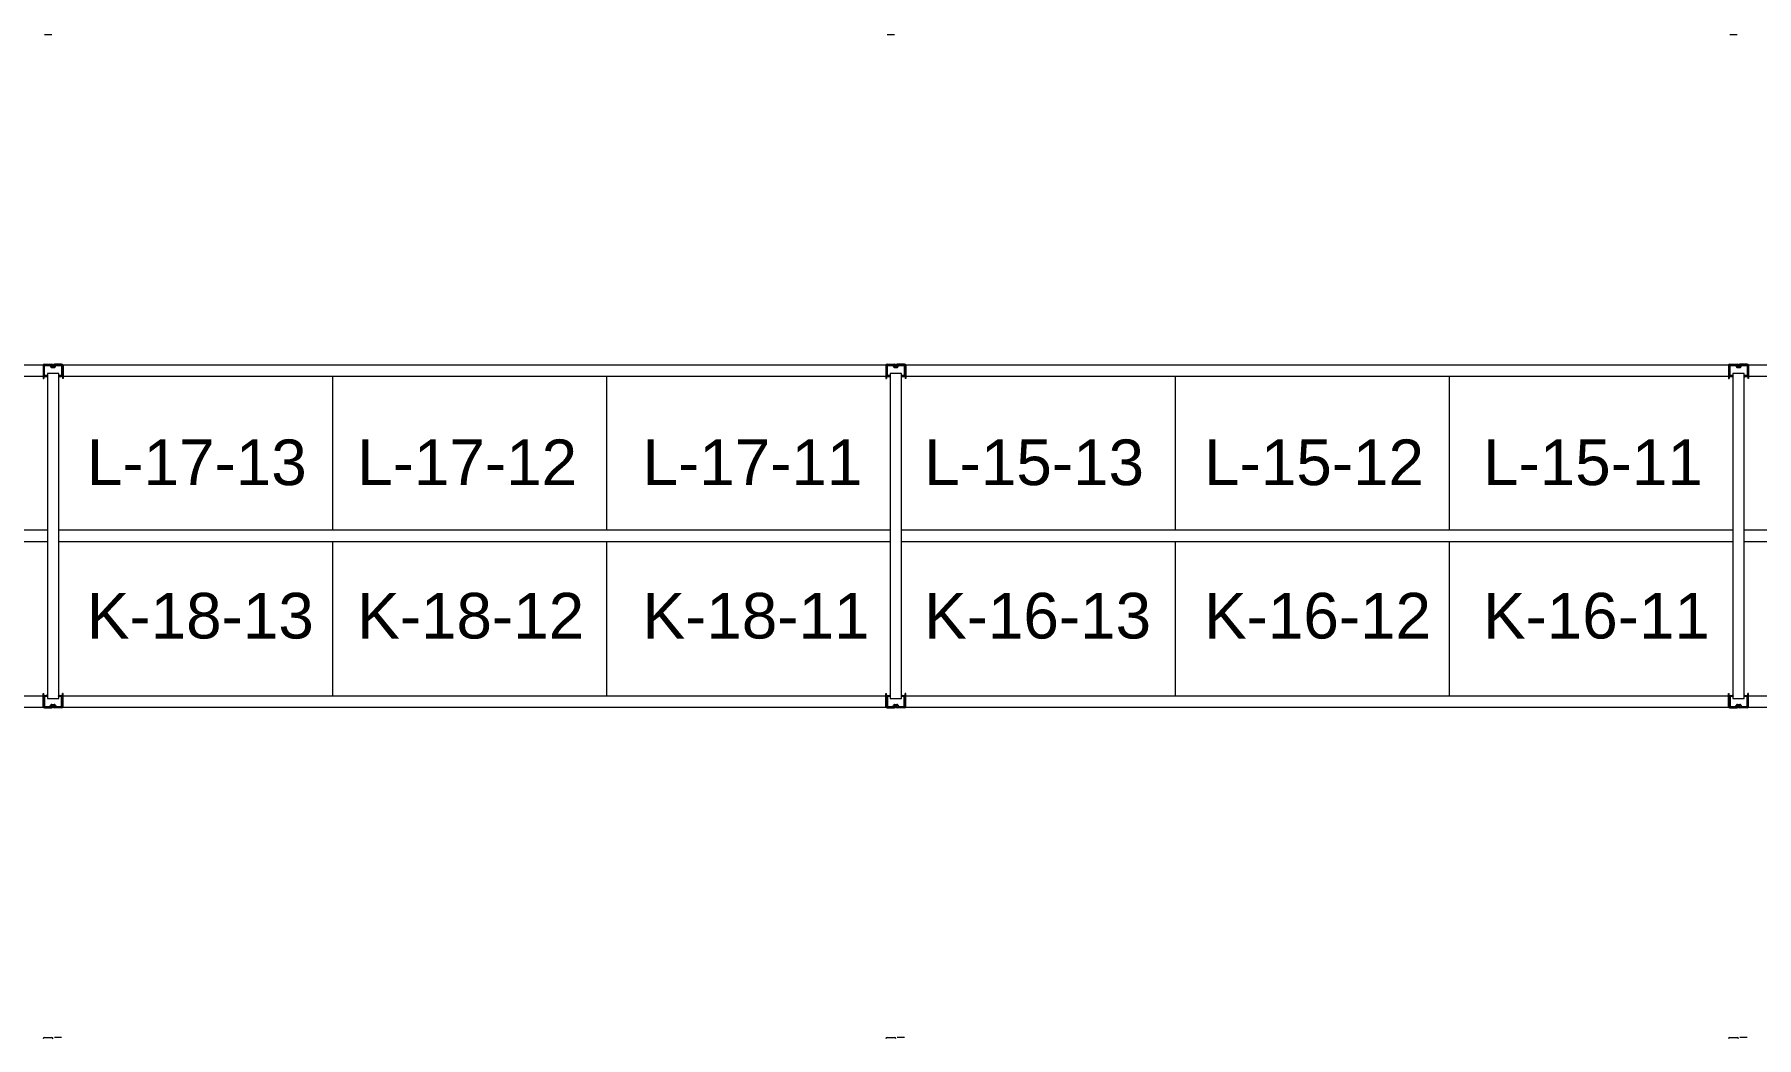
# Model space of a CAD drawing. Header units: inches. Extents: x 2743 to 10591, y -1604 to 5792.
# Drawn here: x 3416.1 to 3717.7, y 4518.1 to 4693.9 of the extents above; entities that cross this region are included whole.
import ezdxf

# ---------------------------------------------------------------- set-up
doc = ezdxf.new("R2010")
doc.units = ezdxf.units.IN
doc.header["$LTSCALE"] = 0.1875
doc.header["$MEASUREMENT"] = 0
for name, color, linetype, lineweight in [('22 Dimension', 7, 'Continuous', 5), ('32 Echelle', 160, 'Continuous', 15), ('33 Poutre', 30, 'Continuous', 15)]:
    doc.layers.add(name, color=color, linetype=linetype, lineweight=lineweight)
doc.styles.add('arial', font='')
doc.styles.get('arial').set_extended_font_data('Arial')

msp = doc.modelspace()

# ---------------------------------------------------------------- hatches: boundary and pattern name
at = {"layer": '32 Echelle'}
for points in [[(3418.33382, 4633.81503), (3418.33382, 4634.00253), (3418.14632, 4634.00253)], [(3418.33382, 4633.81503), (3418.33382, 4634.00253), (3418.14632, 4634.00253)], [(3420.33382, 4633.81503), (3420.33382, 4634.00253), (3420.52132, 4634.00253)], [(3420.33382, 4633.81503), (3420.33382, 4634.00253), (3420.52132, 4634.00253)], [(3565.95882, 4633.81503), (3565.95882, 4634.00253), (3565.77132, 4634.00253)], [(3565.95882, 4633.81503), (3565.95882, 4634.00253), (3565.77132, 4634.00253)], [(3567.95882, 4633.81503), (3567.95882, 4634.00253), (3568.14632, 4634.00253)], [(3567.95882, 4633.81503), (3567.95882, 4634.00253), (3568.14632, 4634.00253)], [(3713.58382, 4633.81503), (3713.58382, 4634.00253), (3713.39632, 4634.00253)], [(3713.58382, 4633.81503), (3713.58382, 4634.00253), (3713.39632, 4634.00253)], [(3715.58382, 4633.81503), (3715.58382, 4634.00253), (3715.77132, 4634.00253)], [(3715.58382, 4633.81503), (3715.58382, 4634.00253), (3715.77132, 4634.00253)], [(3418.33382, 4578.19003), (3418.33382, 4578.00253), (3418.14632, 4578.00253)], [(3418.33382, 4578.19003), (3418.33382, 4578.00253), (3418.14632, 4578.00253)], [(3420.33382, 4578.19003), (3420.33382, 4578.00253), (3420.52132, 4578.00253)], [(3420.33382, 4578.19003), (3420.33382, 4578.00253), (3420.52132, 4578.00253)], [(3565.95882, 4578.19003), (3565.95882, 4578.00253), (3565.77132, 4578.00253)], [(3565.95882, 4578.19003), (3565.95882, 4578.00253), (3565.77132, 4578.00253)], [(3567.95882, 4578.19003), (3567.95882, 4578.00253), (3568.14632, 4578.00253)], [(3567.95882, 4578.19003), (3567.95882, 4578.00253), (3568.14632, 4578.00253)], [(3713.58382, 4578.19003), (3713.58382, 4578.00253), (3713.39632, 4578.00253)], [(3713.58382, 4578.19003), (3713.58382, 4578.00253), (3713.39632, 4578.00253)], [(3715.58382, 4578.19003), (3715.58382, 4578.00253), (3715.77132, 4578.00253)], [(3715.58382, 4578.19003), (3715.58382, 4578.00253), (3715.77132, 4578.00253)]]:
    msp.add_hatch(color=256, dxfattribs=at).paths.add_polyline_path(points)

# ---------------------------------------------------------------- linework, layer by layer
at = {"layer": '22 Dimension'}
for p, q in [((3468.33382, 4607.00253), (3468.33382, 4634.00253)), ((3516.33382, 4607.00253), (3516.33382, 4634.00253)), ((3615.95882, 4607.00253), (3615.95882, 4634.00253)), ((3663.95882, 4607.00253), (3663.95882, 4634.00253)), ((3418.33382, 4607.00253), (3272.70882, 4607.00253)), ((3565.95882, 4607.00253), (3420.33382, 4607.00253)), ((3713.58382, 4607.00253), (3567.95882, 4607.00253)), ((3861.20882, 4607.00253), (3715.58382, 4607.00253)), ((3418.33382, 4605.00253), (3272.70882, 4605.00253)), ((3565.95882, 4605.00253), (3420.33382, 4605.00253)), ((3468.33382, 4578.00253), (3468.33382, 4605.00253)), ((3516.33382, 4578.00253), (3516.33382, 4605.00253)), ((3713.58382, 4605.00253), (3567.95882, 4605.00253)), ((3615.95882, 4578.00253), (3615.95882, 4605.00253)), ((3663.95882, 4578.00253), (3663.95882, 4605.00253)), ((3861.20882, 4605.00253), (3715.58382, 4605.00253))]:
    msp.add_line(p, q, dxfattribs=at)
at = {"layer": '32 Echelle', "linetype": 'Continuous', "lineweight": 25}
for p, q in [((3417.70886, 4635.81878), (3417.70886, 4634.18628)), ((3417.70886, 4635.81878), (3417.70886, 4634.18628)), ((3417.79886, 4634.18628), (3417.79886, 4635.81878)), ((3417.79886, 4634.18628), (3417.79886, 4635.81878)), ((3418.82145, 4636.00253), (3417.89261, 4636.00253)), ((3418.82145, 4636.00253), (3417.89261, 4636.00253)), ((3417.89261, 4635.91253), (3418.82145, 4635.91253)), ((3417.89261, 4635.91253), (3418.82145, 4635.91253)), ((3418.30886, 4634.09253), (3417.89261, 4634.09253)), ((3418.30886, 4634.09253), (3417.89261, 4634.09253)), ((3417.89261, 4634.00253), (3418.30886, 4634.00253)), ((3417.89261, 4634.00253), (3418.30886, 4634.00253)), ((3418.30886, 4634.00253), (3418.30886, 4634.09253)), ((3418.30886, 4634.00253), (3418.30886, 4634.09253)), ((3418.9111, 4635.84619), (3418.95501, 4635.70256)), ((3418.9111, 4635.84619), (3418.95501, 4635.70256)), ((3419.04108, 4635.72887), (3418.99717, 4635.8725)), ((3419.04108, 4635.72887), (3418.99717, 4635.8725)), ((3419.5369, 4635.66253), (3419.13073, 4635.66253)), ((3419.5369, 4635.66253), (3419.13073, 4635.66253)), ((3419.13073, 4635.57253), (3419.5369, 4635.57253)), ((3419.13073, 4635.57253), (3419.5369, 4635.57253)), ((3419.67047, 4635.8725), (3419.62655, 4635.72887)), ((3419.67047, 4635.8725), (3419.62655, 4635.72887)), ((3419.71262, 4635.70256), (3419.75653, 4635.84619)), ((3419.71262, 4635.70256), (3419.75653, 4635.84619)), ((3420.77502, 4636.00253), (3419.84619, 4636.00253)), ((3420.77502, 4636.00253), (3419.84619, 4636.00253)), ((3419.84619, 4635.91253), (3420.77502, 4635.91253)), ((3419.84619, 4635.91253), (3420.77502, 4635.91253)), ((3420.77502, 4634.09253), (3420.35877, 4634.09253)), ((3420.35877, 4634.09253), (3420.35877, 4634.00253)), ((3420.77502, 4634.09253), (3420.35877, 4634.09253)), ((3420.35877, 4634.09253), (3420.35877, 4634.00253)), ((3420.35877, 4634.00253), (3420.77502, 4634.00253)), ((3420.35877, 4634.00253), (3420.77502, 4634.00253)), ((3420.86877, 4635.81878), (3420.86877, 4634.18628)), ((3420.86877, 4635.81878), (3420.86877, 4634.18628)), ((3420.95877, 4634.18628), (3420.95877, 4635.81878)), ((3420.95877, 4634.18628), (3420.95877, 4635.81878)), ((3565.33386, 4635.81878), (3565.33386, 4634.18628)), ((3565.33386, 4635.81878), (3565.33386, 4634.18628)), ((3565.42386, 4634.18628), (3565.42386, 4635.81878)), ((3565.42386, 4634.18628), (3565.42386, 4635.81878)), ((3566.44645, 4636.00253), (3565.51761, 4636.00253)), ((3566.44645, 4636.00253), (3565.51761, 4636.00253)), ((3565.51761, 4635.91253), (3566.44645, 4635.91253)), ((3565.51761, 4635.91253), (3566.44645, 4635.91253)), ((3565.93386, 4634.09253), (3565.51761, 4634.09253)), ((3565.93386, 4634.09253), (3565.51761, 4634.09253)), ((3565.51761, 4634.00253), (3565.93386, 4634.00253)), ((3565.51761, 4634.00253), (3565.93386, 4634.00253)), ((3565.93386, 4634.00253), (3565.93386, 4634.09253)), ((3565.93386, 4634.00253), (3565.93386, 4634.09253)), ((3566.5361, 4635.84619), (3566.58001, 4635.70256)), ((3566.5361, 4635.84619), (3566.58001, 4635.70256)), ((3566.66608, 4635.72887), (3566.62217, 4635.8725)), ((3566.66608, 4635.72887), (3566.62217, 4635.8725)), ((3567.1619, 4635.66253), (3566.75573, 4635.66253)), ((3567.1619, 4635.66253), (3566.75573, 4635.66253)), ((3566.75573, 4635.57253), (3567.1619, 4635.57253)), ((3566.75573, 4635.57253), (3567.1619, 4635.57253)), ((3567.29547, 4635.8725), (3567.25155, 4635.72887)), ((3567.29547, 4635.8725), (3567.25155, 4635.72887)), ((3567.33762, 4635.70256), (3567.38153, 4635.84619)), ((3567.33762, 4635.70256), (3567.38153, 4635.84619)), ((3568.40002, 4636.00253), (3567.47119, 4636.00253)), ((3568.40002, 4636.00253), (3567.47119, 4636.00253)), ((3567.47119, 4635.91253), (3568.40002, 4635.91253)), ((3567.47119, 4635.91253), (3568.40002, 4635.91253)), ((3568.40002, 4634.09253), (3567.98377, 4634.09253)), ((3567.98377, 4634.09253), (3567.98377, 4634.00253)), ((3568.40002, 4634.09253), (3567.98377, 4634.09253)), ((3567.98377, 4634.09253), (3567.98377, 4634.00253)), ((3567.98377, 4634.00253), (3568.40002, 4634.00253)), ((3567.98377, 4634.00253), (3568.40002, 4634.00253)), ((3568.49377, 4635.81878), (3568.49377, 4634.18628)), ((3568.49377, 4635.81878), (3568.49377, 4634.18628)), ((3568.58377, 4634.18628), (3568.58377, 4635.81878)), ((3568.58377, 4634.18628), (3568.58377, 4635.81878)), ((3712.95886, 4635.81878), (3712.95886, 4634.18628)), ((3712.95886, 4635.81878), (3712.95886, 4634.18628)), ((3713.04886, 4634.18628), (3713.04886, 4635.81878)), ((3713.04886, 4634.18628), (3713.04886, 4635.81878)), ((3714.07145, 4636.00253), (3713.14261, 4636.00253)), ((3714.07145, 4636.00253), (3713.14261, 4636.00253)), ((3713.14261, 4635.91253), (3714.07145, 4635.91253)), ((3713.14261, 4635.91253), (3714.07145, 4635.91253)), ((3713.55886, 4634.09253), (3713.14261, 4634.09253)), ((3713.55886, 4634.09253), (3713.14261, 4634.09253)), ((3713.14261, 4634.00253), (3713.55886, 4634.00253)), ((3713.14261, 4634.00253), (3713.55886, 4634.00253)), ((3713.55886, 4634.00253), (3713.55886, 4634.09253)), ((3713.55886, 4634.00253), (3713.55886, 4634.09253)), ((3714.1611, 4635.84619), (3714.20501, 4635.70256)), ((3714.1611, 4635.84619), (3714.20501, 4635.70256)), ((3714.29108, 4635.72887), (3714.24717, 4635.8725)), ((3714.29108, 4635.72887), (3714.24717, 4635.8725)), ((3714.7869, 4635.66253), (3714.38073, 4635.66253)), ((3714.7869, 4635.66253), (3714.38073, 4635.66253)), ((3714.38073, 4635.57253), (3714.7869, 4635.57253)), ((3714.38073, 4635.57253), (3714.7869, 4635.57253)), ((3714.92047, 4635.8725), (3714.87655, 4635.72887)), ((3714.92047, 4635.8725), (3714.87655, 4635.72887)), ((3714.96262, 4635.70256), (3715.00653, 4635.84619)), ((3714.96262, 4635.70256), (3715.00653, 4635.84619)), ((3716.02502, 4636.00253), (3715.09619, 4636.00253)), ((3716.02502, 4636.00253), (3715.09619, 4636.00253)), ((3715.09619, 4635.91253), (3716.02502, 4635.91253)), ((3715.09619, 4635.91253), (3716.02502, 4635.91253)), ((3716.02502, 4634.09253), (3715.60877, 4634.09253)), ((3715.60877, 4634.09253), (3715.60877, 4634.00253)), ((3716.02502, 4634.09253), (3715.60877, 4634.09253)), ((3715.60877, 4634.09253), (3715.60877, 4634.00253)), ((3715.60877, 4634.00253), (3716.02502, 4634.00253)), ((3715.60877, 4634.00253), (3716.02502, 4634.00253)), ((3716.11877, 4635.81878), (3716.11877, 4634.18628)), ((3716.11877, 4635.81878), (3716.11877, 4634.18628)), ((3716.20877, 4634.18628), (3716.20877, 4635.81878)), ((3716.20877, 4634.18628), (3716.20877, 4635.81878)), ((3417.70886, 4576.18628), (3417.70886, 4577.81878)), ((3417.70886, 4576.18628), (3417.70886, 4577.81878)), ((3417.79886, 4577.81878), (3417.79886, 4576.18628)), ((3417.79886, 4577.81878), (3417.79886, 4576.18628)), ((3417.89261, 4578.00253), (3418.30886, 4578.00253)), ((3417.89261, 4578.00253), (3418.30886, 4578.00253)), ((3418.30886, 4577.91253), (3417.89261, 4577.91253)), ((3418.30886, 4577.91253), (3417.89261, 4577.91253)), ((3418.30886, 4578.00253), (3418.30886, 4577.91253)), ((3418.30886, 4578.00253), (3418.30886, 4577.91253)), ((3418.9111, 4576.15887), (3418.95501, 4576.3025)), ((3418.9111, 4576.15887), (3418.95501, 4576.3025)), ((3419.04108, 4576.27619), (3418.99717, 4576.13256)), ((3419.04108, 4576.27619), (3418.99717, 4576.13256)), ((3419.13073, 4576.43253), (3419.5369, 4576.43253)), ((3419.13073, 4576.43253), (3419.5369, 4576.43253)), ((3419.5369, 4576.34253), (3419.13073, 4576.34253)), ((3419.5369, 4576.34253), (3419.13073, 4576.34253)), ((3419.67047, 4576.13256), (3419.62655, 4576.27619)), ((3419.67047, 4576.13256), (3419.62655, 4576.27619)), ((3419.71262, 4576.3025), (3419.75653, 4576.15887)), ((3419.71262, 4576.3025), (3419.75653, 4576.15887)), ((3420.35877, 4578.00253), (3420.77502, 4578.00253)), ((3420.35877, 4577.91253), (3420.35877, 4578.00253)), ((3420.35877, 4578.00253), (3420.77502, 4578.00253)), ((3420.35877, 4577.91253), (3420.35877, 4578.00253)), ((3420.77502, 4577.91253), (3420.35877, 4577.91253)), ((3420.77502, 4577.91253), (3420.35877, 4577.91253)), ((3420.86877, 4576.18628), (3420.86877, 4577.81878)), ((3420.86877, 4576.18628), (3420.86877, 4577.81878)), ((3420.95877, 4577.81878), (3420.95877, 4576.18628)), ((3420.95877, 4577.81878), (3420.95877, 4576.18628)), ((3565.33386, 4576.18628), (3565.33386, 4577.81878)), ((3565.33386, 4576.18628), (3565.33386, 4577.81878)), ((3565.42386, 4577.81878), (3565.42386, 4576.18628)), ((3565.42386, 4577.81878), (3565.42386, 4576.18628)), ((3565.51761, 4578.00253), (3565.93386, 4578.00253)), ((3565.51761, 4578.00253), (3565.93386, 4578.00253)), ((3565.93386, 4577.91253), (3565.51761, 4577.91253)), ((3565.93386, 4577.91253), (3565.51761, 4577.91253)), ((3565.93386, 4578.00253), (3565.93386, 4577.91253)), ((3565.93386, 4578.00253), (3565.93386, 4577.91253)), ((3566.5361, 4576.15887), (3566.58001, 4576.3025)), ((3566.5361, 4576.15887), (3566.58001, 4576.3025)), ((3566.66608, 4576.27619), (3566.62217, 4576.13256)), ((3566.66608, 4576.27619), (3566.62217, 4576.13256)), ((3566.75573, 4576.43253), (3567.1619, 4576.43253)), ((3566.75573, 4576.43253), (3567.1619, 4576.43253)), ((3567.1619, 4576.34253), (3566.75573, 4576.34253)), ((3567.1619, 4576.34253), (3566.75573, 4576.34253)), ((3567.29547, 4576.13256), (3567.25155, 4576.27619)), ((3567.29547, 4576.13256), (3567.25155, 4576.27619)), ((3567.33762, 4576.3025), (3567.38153, 4576.15887)), ((3567.33762, 4576.3025), (3567.38153, 4576.15887)), ((3567.98377, 4578.00253), (3568.40002, 4578.00253)), ((3567.98377, 4577.91253), (3567.98377, 4578.00253)), ((3567.98377, 4578.00253), (3568.40002, 4578.00253)), ((3567.98377, 4577.91253), (3567.98377, 4578.00253)), ((3568.40002, 4577.91253), (3567.98377, 4577.91253)), ((3568.40002, 4577.91253), (3567.98377, 4577.91253)), ((3568.49377, 4576.18628), (3568.49377, 4577.81878)), ((3568.49377, 4576.18628), (3568.49377, 4577.81878)), ((3568.58377, 4577.81878), (3568.58377, 4576.18628)), ((3568.58377, 4577.81878), (3568.58377, 4576.18628)), ((3712.95886, 4576.18628), (3712.95886, 4577.81878)), ((3712.95886, 4576.18628), (3712.95886, 4577.81878)), ((3713.04886, 4577.81878), (3713.04886, 4576.18628)), ((3713.04886, 4577.81878), (3713.04886, 4576.18628)), ((3713.14261, 4578.00253), (3713.55886, 4578.00253)), ((3713.14261, 4578.00253), (3713.55886, 4578.00253)), ((3713.55886, 4577.91253), (3713.14261, 4577.91253)), ((3713.55886, 4577.91253), (3713.14261, 4577.91253)), ((3713.55886, 4578.00253), (3713.55886, 4577.91253)), ((3713.55886, 4578.00253), (3713.55886, 4577.91253)), ((3714.1611, 4576.15887), (3714.20501, 4576.3025)), ((3714.1611, 4576.15887), (3714.20501, 4576.3025)), ((3714.29108, 4576.27619), (3714.24717, 4576.13256)), ((3714.29108, 4576.27619), (3714.24717, 4576.13256)), ((3714.38073, 4576.43253), (3714.7869, 4576.43253)), ((3714.38073, 4576.43253), (3714.7869, 4576.43253)), ((3714.7869, 4576.34253), (3714.38073, 4576.34253)), ((3714.7869, 4576.34253), (3714.38073, 4576.34253)), ((3714.92047, 4576.13256), (3714.87655, 4576.27619)), ((3714.92047, 4576.13256), (3714.87655, 4576.27619)), ((3714.96262, 4576.3025), (3715.00653, 4576.15887)), ((3714.96262, 4576.3025), (3715.00653, 4576.15887)), ((3715.60877, 4578.00253), (3716.02502, 4578.00253)), ((3715.60877, 4577.91253), (3715.60877, 4578.00253)), ((3715.60877, 4578.00253), (3716.02502, 4578.00253)), ((3715.60877, 4577.91253), (3715.60877, 4578.00253)), ((3716.02502, 4577.91253), (3715.60877, 4577.91253)), ((3716.02502, 4577.91253), (3715.60877, 4577.91253)), ((3716.11877, 4576.18628), (3716.11877, 4577.81878)), ((3716.11877, 4576.18628), (3716.11877, 4577.81878)), ((3716.20877, 4577.81878), (3716.20877, 4576.18628)), ((3716.20877, 4577.81878), (3716.20877, 4576.18628)), ((3417.89261, 4576.09253), (3418.82145, 4576.09253)), ((3417.89261, 4576.09253), (3418.82145, 4576.09253)), ((3418.82145, 4576.00253), (3417.89261, 4576.00253)), ((3418.82145, 4576.00253), (3417.89261, 4576.00253)), ((3419.84619, 4576.09253), (3420.77502, 4576.09253)), ((3419.84619, 4576.09253), (3420.77502, 4576.09253)), ((3420.77502, 4576.00253), (3419.84619, 4576.00253)), ((3420.77502, 4576.00253), (3419.84619, 4576.00253)), ((3565.51761, 4576.09253), (3566.44645, 4576.09253)), ((3565.51761, 4576.09253), (3566.44645, 4576.09253)), ((3566.44645, 4576.00253), (3565.51761, 4576.00253)), ((3566.44645, 4576.00253), (3565.51761, 4576.00253)), ((3567.47119, 4576.09253), (3568.40002, 4576.09253)), ((3567.47119, 4576.09253), (3568.40002, 4576.09253)), ((3568.40002, 4576.00253), (3567.47119, 4576.00253)), ((3568.40002, 4576.00253), (3567.47119, 4576.00253)), ((3713.14261, 4576.09253), (3714.07145, 4576.09253)), ((3713.14261, 4576.09253), (3714.07145, 4576.09253)), ((3714.07145, 4576.00253), (3713.14261, 4576.00253)), ((3714.07145, 4576.00253), (3713.14261, 4576.00253)), ((3715.09619, 4576.09253), (3716.02502, 4576.09253)), ((3715.09619, 4576.09253), (3716.02502, 4576.09253)), ((3716.02502, 4576.00253), (3715.09619, 4576.00253)), ((3716.02502, 4576.00253), (3715.09619, 4576.00253))]:
    msp.add_line(p, q, dxfattribs=at)
at = {"layer": '32 Echelle'}
for p, q in [((3418.33382, 4634.00253), (3418.14632, 4634.00253)), ((3418.33382, 4633.81503), (3418.14632, 4634.00253)), ((3418.33382, 4634.00253), (3418.14632, 4634.00253)), ((3418.33382, 4633.81503), (3418.14632, 4634.00253)), ((3420.33382, 4634.50253), (3418.33382, 4634.50253)), ((3418.33382, 4634.50253), (3418.33382, 4577.50253)), ((3420.33382, 4634.50253), (3418.33382, 4634.50253)), ((3418.33382, 4634.50253), (3418.33382, 4577.50253)), ((3418.33382, 4633.81503), (3418.33382, 4634.00253)), ((3418.33382, 4633.81503), (3418.33382, 4634.00253)), ((3420.33382, 4577.50253), (3420.33382, 4634.50253)), ((3420.33382, 4577.50253), (3420.33382, 4634.50253)), ((3420.33382, 4634.00253), (3420.52132, 4634.00253)), ((3420.33382, 4633.81503), (3420.33382, 4634.00253)), ((3420.33382, 4633.81503), (3420.52132, 4634.00253)), ((3420.33382, 4634.00253), (3420.52132, 4634.00253)), ((3420.33382, 4633.81503), (3420.33382, 4634.00253)), ((3420.33382, 4633.81503), (3420.52132, 4634.00253)), ((3565.95882, 4634.00253), (3565.77132, 4634.00253)), ((3565.95882, 4633.81503), (3565.77132, 4634.00253)), ((3565.95882, 4634.00253), (3565.77132, 4634.00253)), ((3565.95882, 4633.81503), (3565.77132, 4634.00253)), ((3567.95882, 4634.50253), (3565.95882, 4634.50253)), ((3565.95882, 4634.50253), (3565.95882, 4577.50253)), ((3567.95882, 4634.50253), (3565.95882, 4634.50253)), ((3565.95882, 4634.50253), (3565.95882, 4577.50253)), ((3565.95882, 4633.81503), (3565.95882, 4634.00253)), ((3565.95882, 4633.81503), (3565.95882, 4634.00253)), ((3567.95882, 4577.50253), (3567.95882, 4634.50253)), ((3567.95882, 4577.50253), (3567.95882, 4634.50253)), ((3567.95882, 4634.00253), (3568.14632, 4634.00253)), ((3567.95882, 4633.81503), (3567.95882, 4634.00253)), ((3567.95882, 4633.81503), (3568.14632, 4634.00253)), ((3567.95882, 4634.00253), (3568.14632, 4634.00253)), ((3567.95882, 4633.81503), (3567.95882, 4634.00253)), ((3567.95882, 4633.81503), (3568.14632, 4634.00253)), ((3713.58382, 4634.00253), (3713.39632, 4634.00253)), ((3713.58382, 4633.81503), (3713.39632, 4634.00253)), ((3713.58382, 4634.00253), (3713.39632, 4634.00253)), ((3713.58382, 4633.81503), (3713.39632, 4634.00253)), ((3715.58382, 4634.50253), (3713.58382, 4634.50253)), ((3713.58382, 4634.50253), (3713.58382, 4577.50253)), ((3715.58382, 4634.50253), (3713.58382, 4634.50253)), ((3713.58382, 4634.50253), (3713.58382, 4577.50253)), ((3713.58382, 4633.81503), (3713.58382, 4634.00253)), ((3713.58382, 4633.81503), (3713.58382, 4634.00253)), ((3715.58382, 4577.50253), (3715.58382, 4634.50253)), ((3715.58382, 4577.50253), (3715.58382, 4634.50253)), ((3715.58382, 4634.00253), (3715.77132, 4634.00253)), ((3715.58382, 4633.81503), (3715.58382, 4634.00253)), ((3715.58382, 4633.81503), (3715.77132, 4634.00253)), ((3715.58382, 4634.00253), (3715.77132, 4634.00253)), ((3715.58382, 4633.81503), (3715.58382, 4634.00253)), ((3715.58382, 4633.81503), (3715.77132, 4634.00253)), ((3418.33382, 4578.19003), (3418.14632, 4578.00253)), ((3418.33382, 4578.19003), (3418.14632, 4578.00253)), ((3418.33382, 4578.00253), (3418.14632, 4578.00253)), ((3418.33382, 4578.00253), (3418.14632, 4578.00253)), ((3418.33382, 4578.19003), (3418.33382, 4578.00253)), ((3418.33382, 4578.19003), (3418.33382, 4578.00253)), ((3418.33382, 4577.50253), (3420.33382, 4577.50253)), ((3418.33382, 4577.50253), (3420.33382, 4577.50253)), ((3420.33382, 4578.19003), (3420.33382, 4578.00253)), ((3420.33382, 4578.19003), (3420.52132, 4578.00253)), ((3420.33382, 4578.19003), (3420.33382, 4578.00253)), ((3420.33382, 4578.19003), (3420.52132, 4578.00253)), ((3420.33382, 4578.00253), (3420.52132, 4578.00253)), ((3420.33382, 4578.00253), (3420.52132, 4578.00253)), ((3565.95882, 4578.19003), (3565.77132, 4578.00253)), ((3565.95882, 4578.19003), (3565.77132, 4578.00253)), ((3565.95882, 4578.00253), (3565.77132, 4578.00253)), ((3565.95882, 4578.00253), (3565.77132, 4578.00253)), ((3565.95882, 4578.19003), (3565.95882, 4578.00253)), ((3565.95882, 4578.19003), (3565.95882, 4578.00253)), ((3565.95882, 4577.50253), (3567.95882, 4577.50253)), ((3565.95882, 4577.50253), (3567.95882, 4577.50253)), ((3567.95882, 4578.19003), (3567.95882, 4578.00253)), ((3567.95882, 4578.19003), (3568.14632, 4578.00253)), ((3567.95882, 4578.19003), (3567.95882, 4578.00253)), ((3567.95882, 4578.19003), (3568.14632, 4578.00253)), ((3567.95882, 4578.00253), (3568.14632, 4578.00253)), ((3567.95882, 4578.00253), (3568.14632, 4578.00253)), ((3713.58382, 4578.19003), (3713.39632, 4578.00253)), ((3713.58382, 4578.19003), (3713.39632, 4578.00253)), ((3713.58382, 4578.00253), (3713.39632, 4578.00253)), ((3713.58382, 4578.00253), (3713.39632, 4578.00253)), ((3713.58382, 4578.19003), (3713.58382, 4578.00253)), ((3713.58382, 4578.19003), (3713.58382, 4578.00253)), ((3713.58382, 4577.50253), (3715.58382, 4577.50253)), ((3713.58382, 4577.50253), (3715.58382, 4577.50253)), ((3715.58382, 4578.19003), (3715.58382, 4578.00253)), ((3715.58382, 4578.19003), (3715.77132, 4578.00253)), ((3715.58382, 4578.19003), (3715.58382, 4578.00253)), ((3715.58382, 4578.19003), (3715.77132, 4578.00253)), ((3715.58382, 4578.00253), (3715.77132, 4578.00253)), ((3715.58382, 4578.00253), (3715.77132, 4578.00253))]:
    msp.add_line(p, q, dxfattribs=at)
at = {"layer": '32 Echelle', "linetype": 'Continuous', "lineweight": 25}
for centre, radius, start, end in [((3417.89261, 4635.81878), 0.18375, 90, 180), ((3417.89261, 4635.81878), 0.18375, 90, 180), ((3417.89261, 4634.18628), 0.18375, 180, 270), ((3417.89261, 4634.18628), 0.18375, 180, 270), ((3417.89261, 4635.81878), 0.09375, 90, 180), ((3417.89261, 4635.81878), 0.09375, 90, 180), ((3417.89261, 4634.18628), 0.09375, 180, 270), ((3417.89261, 4634.18628), 0.09375, 180, 270), ((3418.82145, 4635.81878), 0.18375, 17, 90), ((3418.82145, 4635.81878), 0.18375, 17, 90), ((3418.82145, 4635.81878), 0.09375, 17, 90), ((3418.82145, 4635.81878), 0.09375, 17, 90), ((3419.13073, 4635.75628), 0.18375, 197, 270), ((3419.13073, 4635.75628), 0.18375, 197, 270), ((3419.13073, 4635.75628), 0.09375, 197, 270), ((3419.13073, 4635.75628), 0.09375, 197, 270), ((3419.5369, 4635.75628), 0.09375, 270, 343), ((3419.5369, 4635.75628), 0.09375, 270, 343), ((3419.5369, 4635.75628), 0.18375, 270, 343), ((3419.5369, 4635.75628), 0.18375, 270, 343), ((3419.84619, 4635.81878), 0.18375, 90, 163), ((3419.84619, 4635.81878), 0.18375, 90, 163), ((3419.84619, 4635.81878), 0.09375, 90, 163), ((3419.84619, 4635.81878), 0.09375, 90, 163), ((3420.77502, 4635.81878), 0.18375, 0, 90), ((3420.77502, 4635.81878), 0.18375, 0, 90), ((3420.77502, 4635.81878), 0.09375, 0, 90), ((3420.77502, 4635.81878), 0.09375, 0, 90), ((3420.77502, 4634.18628), 0.09375, 270, 0), ((3420.77502, 4634.18628), 0.18375, 270, 0), ((3420.77502, 4634.18628), 0.09375, 270, 0), ((3420.77502, 4634.18628), 0.18375, 270, 0), ((3565.51761, 4635.81878), 0.18375, 90, 180), ((3565.51761, 4635.81878), 0.18375, 90, 180), ((3565.51761, 4634.18628), 0.18375, 180, 270), ((3565.51761, 4634.18628), 0.18375, 180, 270), ((3565.51761, 4635.81878), 0.09375, 90, 180), ((3565.51761, 4635.81878), 0.09375, 90, 180), ((3565.51761, 4634.18628), 0.09375, 180, 270), ((3565.51761, 4634.18628), 0.09375, 180, 270), ((3566.44645, 4635.81878), 0.18375, 17, 90), ((3566.44645, 4635.81878), 0.18375, 17, 90), ((3566.44645, 4635.81878), 0.09375, 17, 90), ((3566.44645, 4635.81878), 0.09375, 17, 90), ((3566.75573, 4635.75628), 0.18375, 197, 270), ((3566.75573, 4635.75628), 0.18375, 197, 270), ((3566.75573, 4635.75628), 0.09375, 197, 270), ((3566.75573, 4635.75628), 0.09375, 197, 270), ((3567.1619, 4635.75628), 0.09375, 270, 343), ((3567.1619, 4635.75628), 0.09375, 270, 343), ((3567.1619, 4635.75628), 0.18375, 270, 343), ((3567.1619, 4635.75628), 0.18375, 270, 343), ((3567.47119, 4635.81878), 0.18375, 90, 163), ((3567.47119, 4635.81878), 0.18375, 90, 163), ((3567.47119, 4635.81878), 0.09375, 90, 163), ((3567.47119, 4635.81878), 0.09375, 90, 163), ((3568.40002, 4635.81878), 0.18375, 0, 90), ((3568.40002, 4635.81878), 0.18375, 0, 90), ((3568.40002, 4635.81878), 0.09375, 0, 90), ((3568.40002, 4635.81878), 0.09375, 0, 90), ((3568.40002, 4634.18628), 0.09375, 270, 0), ((3568.40002, 4634.18628), 0.18375, 270, 0), ((3568.40002, 4634.18628), 0.09375, 270, 0), ((3568.40002, 4634.18628), 0.18375, 270, 0), ((3713.14261, 4635.81878), 0.18375, 90, 180), ((3713.14261, 4635.81878), 0.18375, 90, 180), ((3713.14261, 4634.18628), 0.18375, 180, 270), ((3713.14261, 4634.18628), 0.18375, 180, 270), ((3713.14261, 4635.81878), 0.09375, 90, 180), ((3713.14261, 4635.81878), 0.09375, 90, 180), ((3713.14261, 4634.18628), 0.09375, 180, 270), ((3713.14261, 4634.18628), 0.09375, 180, 270), ((3714.07145, 4635.81878), 0.18375, 17, 90), ((3714.07145, 4635.81878), 0.18375, 17, 90), ((3714.07145, 4635.81878), 0.09375, 17, 90), ((3714.07145, 4635.81878), 0.09375, 17, 90), ((3714.38073, 4635.75628), 0.18375, 197, 270), ((3714.38073, 4635.75628), 0.18375, 197, 270), ((3714.38073, 4635.75628), 0.09375, 197, 270), ((3714.38073, 4635.75628), 0.09375, 197, 270), ((3714.7869, 4635.75628), 0.09375, 270, 343), ((3714.7869, 4635.75628), 0.09375, 270, 343), ((3714.7869, 4635.75628), 0.18375, 270, 343), ((3714.7869, 4635.75628), 0.18375, 270, 343), ((3715.09619, 4635.81878), 0.18375, 90, 163), ((3715.09619, 4635.81878), 0.18375, 90, 163), ((3715.09619, 4635.81878), 0.09375, 90, 163), ((3715.09619, 4635.81878), 0.09375, 90, 163), ((3716.02502, 4635.81878), 0.18375, 0, 90), ((3716.02502, 4635.81878), 0.18375, 0, 90), ((3716.02502, 4635.81878), 0.09375, 0, 90), ((3716.02502, 4635.81878), 0.09375, 0, 90), ((3716.02502, 4634.18628), 0.09375, 270, 0), ((3716.02502, 4634.18628), 0.18375, 270, 0), ((3716.02502, 4634.18628), 0.09375, 270, 0), ((3716.02502, 4634.18628), 0.18375, 270, 0), ((3417.89261, 4577.81878), 0.18375, 90, 180), ((3417.89261, 4577.81878), 0.18375, 90, 180), ((3417.89261, 4577.81878), 0.09375, 90, 180), ((3417.89261, 4577.81878), 0.09375, 90, 180), ((3419.13073, 4576.24878), 0.18375, 90, 163), ((3419.13073, 4576.24878), 0.18375, 90, 163), ((3419.13073, 4576.24878), 0.09375, 90, 163), ((3419.13073, 4576.24878), 0.09375, 90, 163), ((3419.5369, 4576.24878), 0.18375, 17, 90), ((3419.5369, 4576.24878), 0.18375, 17, 90), ((3419.5369, 4576.24878), 0.09375, 17, 90), ((3419.5369, 4576.24878), 0.09375, 17, 90), ((3420.77502, 4577.81878), 0.18375, 0, 90), ((3420.77502, 4577.81878), 0.18375, 0, 90), ((3420.77502, 4577.81878), 0.09375, 0, 90), ((3420.77502, 4577.81878), 0.09375, 0, 90), ((3565.51761, 4577.81878), 0.18375, 90, 180), ((3565.51761, 4577.81878), 0.18375, 90, 180), ((3565.51761, 4577.81878), 0.09375, 90, 180), ((3565.51761, 4577.81878), 0.09375, 90, 180), ((3566.75573, 4576.24878), 0.18375, 90, 163), ((3566.75573, 4576.24878), 0.18375, 90, 163), ((3566.75573, 4576.24878), 0.09375, 90, 163), ((3566.75573, 4576.24878), 0.09375, 90, 163), ((3567.1619, 4576.24878), 0.18375, 17, 90), ((3567.1619, 4576.24878), 0.18375, 17, 90), ((3567.1619, 4576.24878), 0.09375, 17, 90), ((3567.1619, 4576.24878), 0.09375, 17, 90), ((3568.40002, 4577.81878), 0.18375, 0, 90), ((3568.40002, 4577.81878), 0.18375, 0, 90), ((3568.40002, 4577.81878), 0.09375, 0, 90), ((3568.40002, 4577.81878), 0.09375, 0, 90), ((3713.14261, 4577.81878), 0.18375, 90, 180), ((3713.14261, 4577.81878), 0.18375, 90, 180), ((3713.14261, 4577.81878), 0.09375, 90, 180), ((3713.14261, 4577.81878), 0.09375, 90, 180), ((3714.38073, 4576.24878), 0.18375, 90, 163), ((3714.38073, 4576.24878), 0.18375, 90, 163), ((3714.38073, 4576.24878), 0.09375, 90, 163), ((3714.38073, 4576.24878), 0.09375, 90, 163), ((3714.7869, 4576.24878), 0.18375, 17, 90), ((3714.7869, 4576.24878), 0.18375, 17, 90), ((3714.7869, 4576.24878), 0.09375, 17, 90), ((3714.7869, 4576.24878), 0.09375, 17, 90), ((3716.02502, 4577.81878), 0.18375, 0, 90), ((3716.02502, 4577.81878), 0.18375, 0, 90), ((3716.02502, 4577.81878), 0.09375, 0, 90), ((3716.02502, 4577.81878), 0.09375, 0, 90), ((3417.89261, 4576.18628), 0.18375, 180, 270), ((3417.89261, 4576.18628), 0.18375, 180, 270), ((3417.89261, 4576.18628), 0.09375, 180, 270), ((3417.89261, 4576.18628), 0.09375, 180, 270), ((3418.82145, 4576.18628), 0.09375, 270, 343), ((3418.82145, 4576.18628), 0.09375, 270, 343), ((3418.82145, 4576.18628), 0.18375, 270, 343), ((3418.82145, 4576.18628), 0.18375, 270, 343), ((3419.84619, 4576.18628), 0.18375, 197, 270), ((3419.84619, 4576.18628), 0.18375, 197, 270), ((3419.84619, 4576.18628), 0.09375, 197, 270), ((3419.84619, 4576.18628), 0.09375, 197, 270), ((3420.77502, 4576.18628), 0.09375, 270, 0), ((3420.77502, 4576.18628), 0.18375, 270, 0), ((3420.77502, 4576.18628), 0.09375, 270, 0), ((3420.77502, 4576.18628), 0.18375, 270, 0), ((3565.51761, 4576.18628), 0.18375, 180, 270), ((3565.51761, 4576.18628), 0.18375, 180, 270), ((3565.51761, 4576.18628), 0.09375, 180, 270), ((3565.51761, 4576.18628), 0.09375, 180, 270), ((3566.44645, 4576.18628), 0.09375, 270, 343), ((3566.44645, 4576.18628), 0.09375, 270, 343), ((3566.44645, 4576.18628), 0.18375, 270, 343), ((3566.44645, 4576.18628), 0.18375, 270, 343), ((3567.47119, 4576.18628), 0.18375, 197, 270), ((3567.47119, 4576.18628), 0.18375, 197, 270), ((3567.47119, 4576.18628), 0.09375, 197, 270), ((3567.47119, 4576.18628), 0.09375, 197, 270), ((3568.40002, 4576.18628), 0.09375, 270, 0), ((3568.40002, 4576.18628), 0.18375, 270, 0), ((3568.40002, 4576.18628), 0.09375, 270, 0), ((3568.40002, 4576.18628), 0.18375, 270, 0), ((3713.14261, 4576.18628), 0.18375, 180, 270), ((3713.14261, 4576.18628), 0.18375, 180, 270), ((3713.14261, 4576.18628), 0.09375, 180, 270), ((3713.14261, 4576.18628), 0.09375, 180, 270), ((3714.07145, 4576.18628), 0.09375, 270, 343), ((3714.07145, 4576.18628), 0.09375, 270, 343), ((3714.07145, 4576.18628), 0.18375, 270, 343), ((3714.07145, 4576.18628), 0.18375, 270, 343), ((3715.09619, 4576.18628), 0.18375, 197, 270), ((3715.09619, 4576.18628), 0.18375, 197, 270), ((3715.09619, 4576.18628), 0.09375, 197, 270), ((3715.09619, 4576.18628), 0.09375, 197, 270), ((3716.02502, 4576.18628), 0.09375, 270, 0), ((3716.02502, 4576.18628), 0.18375, 270, 0), ((3716.02502, 4576.18628), 0.09375, 270, 0), ((3716.02502, 4576.18628), 0.18375, 270, 0)]:
    msp.add_arc(centre, radius, start, end, dxfattribs=at)
at = {"layer": '33 Poutre'}
for p, q in [((3417.82782, 4693.88353), (3419.08982, 4693.88353)), ((3565.45282, 4693.88353), (3566.71482, 4693.88353)), ((3713.07782, 4693.88353), (3714.33982, 4693.88353)), ((3273.45882, 4636.00253), (3417.58382, 4636.00253)), ((3273.45882, 4634.00253), (3417.58382, 4634.00253)), ((3417.58382, 4636.00253), (3417.58382, 4634.00253)), ((3417.58382, 4635.87753), (3417.58382, 4633.62153)), ((3417.58382, 4633.62153), (3417.70282, 4633.62153)), ((3417.70282, 4635.87753), (3417.70282, 4633.62153)), ((3417.82782, 4636.12153), (3419.08982, 4636.12153)), ((3419.08982, 4636.00253), (3417.82782, 4636.00253)), ((3419.21482, 4635.66253), (3419.21482, 4635.87753)), ((3419.21482, 4635.66253), (3419.33382, 4635.66253)), ((3419.33382, 4635.66253), (3419.33382, 4635.87753)), ((3419.33382, 4635.66253), (3419.33382, 4635.87753)), ((3419.45282, 4635.66253), (3419.33382, 4635.66253)), ((3419.45282, 4635.66253), (3419.45282, 4635.87753)), ((3420.83982, 4636.12153), (3419.57782, 4636.12153)), ((3419.57782, 4636.00253), (3420.83982, 4636.00253)), ((3420.96482, 4635.87753), (3420.96482, 4633.62153)), ((3421.08382, 4633.62153), (3420.96482, 4633.62153)), ((3421.08382, 4636.00253), (3565.20882, 4636.00253)), ((3421.08382, 4636.00253), (3421.08382, 4634.00253)), ((3421.08382, 4635.87753), (3421.08382, 4633.62153)), ((3421.08382, 4634.00253), (3565.20882, 4634.00253)), ((3565.20882, 4636.00253), (3565.20882, 4634.00253)), ((3565.20882, 4635.87753), (3565.20882, 4633.62153)), ((3565.20882, 4633.62153), (3565.32782, 4633.62153)), ((3565.32782, 4635.87753), (3565.32782, 4633.62153)), ((3565.45282, 4636.12153), (3566.71482, 4636.12153)), ((3566.71482, 4636.00253), (3565.45282, 4636.00253)), ((3566.83982, 4635.66253), (3566.83982, 4635.87753)), ((3566.83982, 4635.66253), (3566.95882, 4635.66253)), ((3566.95882, 4635.66253), (3566.95882, 4635.87753)), ((3566.95882, 4635.66253), (3566.95882, 4635.87753)), ((3567.07782, 4635.66253), (3566.95882, 4635.66253)), ((3567.07782, 4635.66253), (3567.07782, 4635.87753)), ((3568.46482, 4636.12153), (3567.20282, 4636.12153)), ((3567.20282, 4636.00253), (3568.46482, 4636.00253)), ((3568.58982, 4635.87753), (3568.58982, 4633.62153)), ((3568.70882, 4633.62153), (3568.58982, 4633.62153)), ((3568.70882, 4636.00253), (3712.83382, 4636.00253)), ((3568.70882, 4636.00253), (3568.70882, 4634.00253)), ((3568.70882, 4635.87753), (3568.70882, 4633.62153)), ((3568.70882, 4634.00253), (3712.83382, 4634.00253)), ((3712.83382, 4636.00253), (3712.83382, 4634.00253)), ((3712.83382, 4635.87753), (3712.83382, 4633.62153)), ((3712.83382, 4633.62153), (3712.95282, 4633.62153)), ((3712.95282, 4635.87753), (3712.95282, 4633.62153)), ((3713.07782, 4636.12153), (3714.33982, 4636.12153)), ((3714.33982, 4636.00253), (3713.07782, 4636.00253)), ((3714.46482, 4635.66253), (3714.46482, 4635.87753)), ((3714.46482, 4635.66253), (3714.58382, 4635.66253)), ((3714.58382, 4635.66253), (3714.58382, 4635.87753)), ((3714.58382, 4635.66253), (3714.58382, 4635.87753)), ((3714.70282, 4635.66253), (3714.58382, 4635.66253)), ((3714.70282, 4635.66253), (3714.70282, 4635.87753)), ((3716.08982, 4636.12153), (3714.82782, 4636.12153)), ((3714.82782, 4636.00253), (3716.08982, 4636.00253)), ((3716.21482, 4635.87753), (3716.21482, 4633.62153)), ((3716.33382, 4633.62153), (3716.21482, 4633.62153)), ((3716.33382, 4636.00253), (3860.45882, 4636.00253)), ((3716.33382, 4636.00253), (3716.33382, 4634.00253)), ((3716.33382, 4635.87753), (3716.33382, 4633.62153)), ((3716.33382, 4634.00253), (3860.45882, 4634.00253)), ((3273.45882, 4578.00253), (3417.58382, 4578.00253)), ((3417.58382, 4576.12753), (3417.58382, 4578.38353)), ((3417.58382, 4578.38353), (3417.70282, 4578.38353)), ((3417.58382, 4576.00253), (3417.58382, 4578.00253)), ((3417.70282, 4576.12753), (3417.70282, 4578.38353)), ((3419.21482, 4576.34253), (3419.21482, 4576.12753)), ((3419.21482, 4576.34253), (3419.33382, 4576.34253)), ((3419.33382, 4576.34253), (3419.33382, 4576.12753)), ((3419.33382, 4576.34253), (3419.33382, 4576.12753)), ((3419.45282, 4576.34253), (3419.33382, 4576.34253)), ((3419.45282, 4576.34253), (3419.45282, 4576.12753)), ((3421.08382, 4578.38353), (3420.96482, 4578.38353)), ((3420.96482, 4576.12753), (3420.96482, 4578.38353)), ((3421.08382, 4576.12753), (3421.08382, 4578.38353)), ((3421.08382, 4578.00253), (3565.20882, 4578.00253)), ((3421.08382, 4576.00253), (3421.08382, 4578.00253)), ((3565.20882, 4576.12753), (3565.20882, 4578.38353)), ((3565.20882, 4578.38353), (3565.32782, 4578.38353)), ((3565.20882, 4576.00253), (3565.20882, 4578.00253)), ((3565.32782, 4576.12753), (3565.32782, 4578.38353)), ((3566.83982, 4576.34253), (3566.83982, 4576.12753)), ((3566.83982, 4576.34253), (3566.95882, 4576.34253)), ((3566.95882, 4576.34253), (3566.95882, 4576.12753)), ((3566.95882, 4576.34253), (3566.95882, 4576.12753)), ((3567.07782, 4576.34253), (3566.95882, 4576.34253)), ((3567.07782, 4576.34253), (3567.07782, 4576.12753)), ((3568.70882, 4578.38353), (3568.58982, 4578.38353)), ((3568.58982, 4576.12753), (3568.58982, 4578.38353)), ((3568.70882, 4576.12753), (3568.70882, 4578.38353)), ((3568.70882, 4578.00253), (3712.83382, 4578.00253)), ((3568.70882, 4576.00253), (3568.70882, 4578.00253)), ((3712.83382, 4576.12753), (3712.83382, 4578.38353)), ((3712.83382, 4578.38353), (3712.95282, 4578.38353)), ((3712.83382, 4576.00253), (3712.83382, 4578.00253)), ((3712.95282, 4576.12753), (3712.95282, 4578.38353)), ((3714.46482, 4576.34253), (3714.46482, 4576.12753)), ((3714.46482, 4576.34253), (3714.58382, 4576.34253)), ((3714.58382, 4576.34253), (3714.58382, 4576.12753)), ((3714.58382, 4576.34253), (3714.58382, 4576.12753)), ((3714.70282, 4576.34253), (3714.58382, 4576.34253)), ((3714.70282, 4576.34253), (3714.70282, 4576.12753)), ((3716.33382, 4578.38353), (3716.21482, 4578.38353)), ((3716.21482, 4576.12753), (3716.21482, 4578.38353)), ((3716.33382, 4576.12753), (3716.33382, 4578.38353)), ((3716.33382, 4578.00253), (3860.45882, 4578.00253)), ((3716.33382, 4576.00253), (3716.33382, 4578.00253)), ((3273.45882, 4576.00253), (3417.58382, 4576.00253)), ((3419.08982, 4576.00253), (3417.82782, 4576.00253)), ((3417.82782, 4575.88353), (3419.08982, 4575.88353)), ((3419.57782, 4576.00253), (3420.83982, 4576.00253)), ((3420.83982, 4575.88353), (3419.57782, 4575.88353)), ((3421.08382, 4576.00253), (3565.20882, 4576.00253)), ((3566.71482, 4576.00253), (3565.45282, 4576.00253)), ((3565.45282, 4575.88353), (3566.71482, 4575.88353)), ((3567.20282, 4576.00253), (3568.46482, 4576.00253)), ((3568.46482, 4575.88353), (3567.20282, 4575.88353)), ((3568.70882, 4576.00253), (3712.83382, 4576.00253)), ((3714.33982, 4576.00253), (3713.07782, 4576.00253)), ((3713.07782, 4575.88353), (3714.33982, 4575.88353)), ((3714.82782, 4576.00253), (3716.08982, 4576.00253)), ((3716.08982, 4575.88353), (3714.82782, 4575.88353)), ((3716.33382, 4576.00253), (3860.45882, 4576.00253)), ((3417.82782, 4518.12153), (3419.08982, 4518.12153)), ((3420.83982, 4518.12153), (3419.57782, 4518.12153)), ((3565.45282, 4518.12153), (3566.71482, 4518.12153)), ((3568.46482, 4518.12153), (3567.20282, 4518.12153)), ((3713.07782, 4518.12153), (3714.33982, 4518.12153)), ((3716.08982, 4518.12153), (3714.82782, 4518.12153))]:
    msp.add_line(p, q, dxfattribs=at)
for centre, radius, start, end in [((3417.82782, 4635.87753), 0.244, 90, 180), ((3417.82782, 4635.87753), 0.125, 90, 180), ((3419.08982, 4635.87753), 0.244, 0, 90), ((3419.08982, 4635.87753), 0.125, 0, 90), ((3419.57782, 4635.87753), 0.244, 90, 180), ((3419.57782, 4635.87753), 0.125, 90, 180), ((3420.83982, 4635.87753), 0.244, 0, 90), ((3420.83982, 4635.87753), 0.125, 0, 90), ((3565.45282, 4635.87753), 0.244, 90, 180), ((3565.45282, 4635.87753), 0.125, 90, 180), ((3566.71482, 4635.87753), 0.244, 0, 90), ((3566.71482, 4635.87753), 0.125, 0, 90), ((3567.20282, 4635.87753), 0.244, 90, 180), ((3567.20282, 4635.87753), 0.125, 90, 180), ((3568.46482, 4635.87753), 0.244, 0, 90), ((3568.46482, 4635.87753), 0.125, 0, 90), ((3713.07782, 4635.87753), 0.244, 90, 180), ((3713.07782, 4635.87753), 0.125, 90, 180), ((3714.33982, 4635.87753), 0.244, 0, 90), ((3714.33982, 4635.87753), 0.125, 0, 90), ((3714.82782, 4635.87753), 0.244, 90, 180), ((3714.82782, 4635.87753), 0.125, 90, 180), ((3716.08982, 4635.87753), 0.244, 0, 90), ((3716.08982, 4635.87753), 0.125, 0, 90), ((3417.82782, 4576.12753), 0.244, 180, 270), ((3417.82782, 4576.12753), 0.125, 180, 270), ((3419.08982, 4576.12753), 0.125, 270, 0), ((3419.08982, 4576.12753), 0.244, 270, 0), ((3419.57782, 4576.12753), 0.244, 180, 270), ((3419.57782, 4576.12753), 0.125, 180, 270), ((3420.83982, 4576.12753), 0.244, 270, 0), ((3420.83982, 4576.12753), 0.125, 270, 0), ((3565.45282, 4576.12753), 0.244, 180, 270), ((3565.45282, 4576.12753), 0.125, 180, 270), ((3566.71482, 4576.12753), 0.125, 270, 0), ((3566.71482, 4576.12753), 0.244, 270, 0), ((3567.20282, 4576.12753), 0.244, 180, 270), ((3567.20282, 4576.12753), 0.125, 180, 270), ((3568.46482, 4576.12753), 0.244, 270, 0), ((3568.46482, 4576.12753), 0.125, 270, 0), ((3713.07782, 4576.12753), 0.244, 180, 270), ((3713.07782, 4576.12753), 0.125, 180, 270), ((3714.33982, 4576.12753), 0.125, 270, 0), ((3714.33982, 4576.12753), 0.244, 270, 0), ((3714.82782, 4576.12753), 0.244, 180, 270), ((3714.82782, 4576.12753), 0.125, 180, 270), ((3716.08982, 4576.12753), 0.244, 270, 0), ((3716.08982, 4576.12753), 0.125, 270, 0), ((3417.82782, 4517.87753), 0.244, 90, 180), ((3419.08982, 4517.87753), 0.244, 0, 90), ((3565.45282, 4517.87753), 0.244, 90, 180), ((3566.71482, 4517.87753), 0.244, 0, 90), ((3713.07782, 4517.87753), 0.244, 90, 180), ((3714.33982, 4517.87753), 0.244, 0, 90)]:
    msp.add_arc(centre, radius, start, end, dxfattribs=at)

# ---------------------------------------------------------------- texts
at = {"layer": '22 Dimension', "char_height": 8, "attachment_point": 1, "style": 'arial'}
for s, insert in [('{\\fArial Unicode MS|b0|i0|c0|p2;\\C8;L-17-13}', (3425.2548, 4622.9117)), ('{\\fArial Unicode MS|b0|i0|c0|p2;\\C8;L-17-12}', (3472.61083, 4622.9117)), ('{\\fArial Unicode MS|b0|i0|c0|p2;\\C8;L-17-11}', (3522.59104, 4622.9117)), ('{\\fArial Unicode MS|b0|i0|c0|p2;\\C8;L-15-13}', (3571.91895, 4622.9117)), ('{\\fArial Unicode MS|b0|i0|c0|p2;\\C8;L-15-12}', (3620.95972, 4622.9117)), ('{\\fArial Unicode MS|b0|i0|c0|p2;\\C8;L-15-11}', (3669.81252, 4622.9117)), ('{\\fArial Unicode MS|b0|i0|c0|p2;\\C8;K-18-13}', (3425.2548, 4596.03916)), ('{\\fArial Unicode MS|b0|i0|c0|p2;\\C8;K-18-12}', (3472.61083, 4596.03916)), ('{\\fArial Unicode MS|b0|i0|c0|p2;\\C8;K-18-11}', (3522.59104, 4596.03916)), ('{\\fArial Unicode MS|b0|i0|c0|p2;\\C8;K-16-13}', (3571.91895, 4596.03916)), ('{\\fArial Unicode MS|b0|i0|c0|p2;\\C8;K-16-12}', (3620.95972, 4596.03916)), ('{\\fArial Unicode MS|b0|i0|c0|p2;\\C8;K-16-11}', (3669.81252, 4596.03916))]:
    msp.add_mtext_dynamic_manual_height_columns(s, width=68.8901007, gutter_width=5, heights=[0], dxfattribs=dict(at, insert=insert))

doc.saveas('drawing.dxf')
